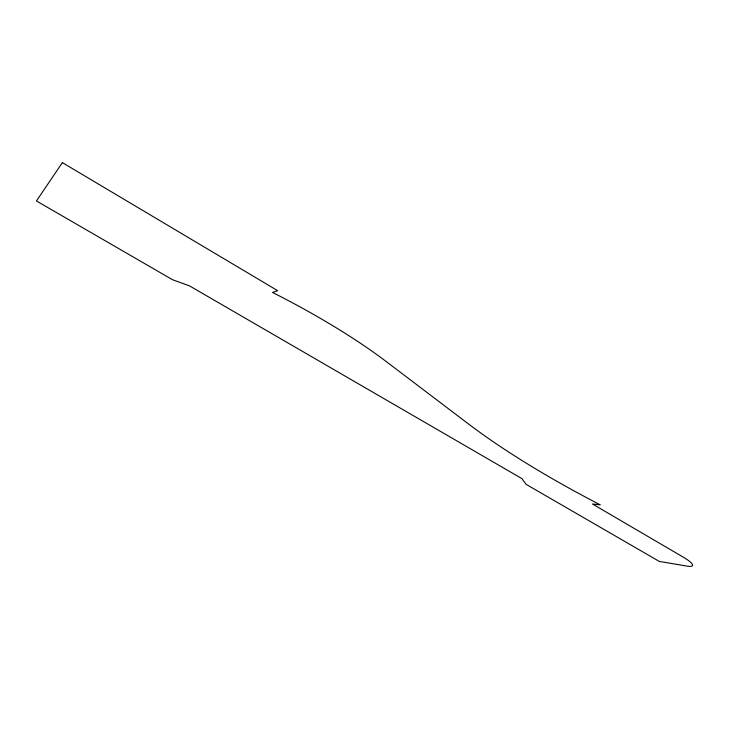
<?xml version="1.0" encoding="UTF-8"?>
<svg xmlns="http://www.w3.org/2000/svg" width="729" height="729" viewBox="0 0 729 729"><rect width="100%" height="100%" fill="white"/><g stroke="black" fill="none" stroke-linecap="round" stroke-linejoin="round"><path stroke-width="1.09" d="M62.366 162.622L36.45 200.967L172.527 279.726L189.531 285.886L521.909 478.616L526.119 484.348L659.308 561.43L686.727 566.069A28.067 4.884 23.6 0 0 682.854 556.91L592.477 504.003L600.167 504.805A398.563 98.005 22 0 1 468.228 423.759L386.188 361.52A184.783 36.751 27.5 0 0 272.518 292.447L277.621 290.652L62.366 162.622"/></g></svg>
